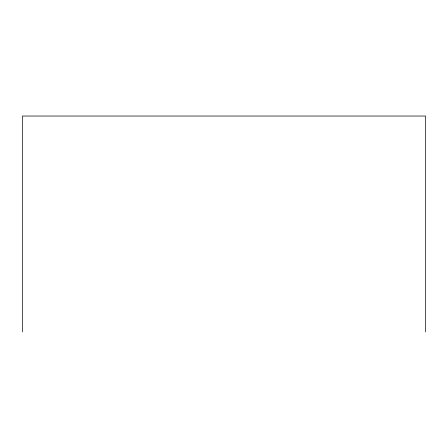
<?xml version="1.0" encoding="UTF-8"?>
<svg xmlns="http://www.w3.org/2000/svg" width="448" height="448" viewBox="0 0 448 448"><rect width="100%" height="100%" fill="white"/><g stroke="black" fill="none" stroke-linecap="round" stroke-linejoin="round"><path stroke-width="0.67" d="M425.6 331.962L425.6 116.038L22.4 116.038L22.4 331.962"/></g></svg>
